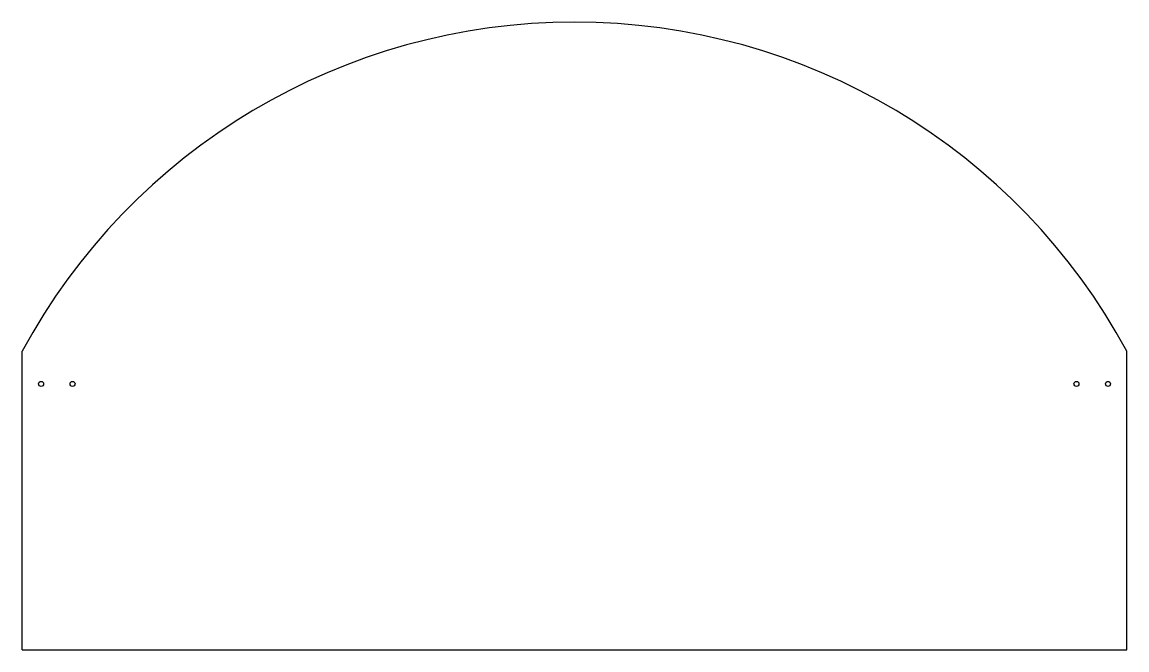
# Model space of a CAD drawing. Header units: inches. Extents: x -63 to 813, y 230 to 728.
import ezdxf

# ---------------------------------------------------------------- set-up
doc = ezdxf.new("R2010")
doc.units = ezdxf.units.IN
doc.header["$MEASUREMENT"] = 0

msp = doc.modelspace()

# ---------------------------------------------------------------- linework, layer by layer
for p, q in [((-62.93, 230), (-62.93, 466.98)), ((813.07, 230), (813.07, 466.98)), ((-62.93, 230), (813.07, 230))]:
    msp.add_line(p, q)
for centre in [(-47.93, 441), (-22.93, 441), (773.07, 441), (798.07, 441)]:
    msp.add_circle(centre, 2)
msp.add_arc((375.07, 230), 498, 28.41572, 151.58428)

doc.saveas('drawing.dxf')
